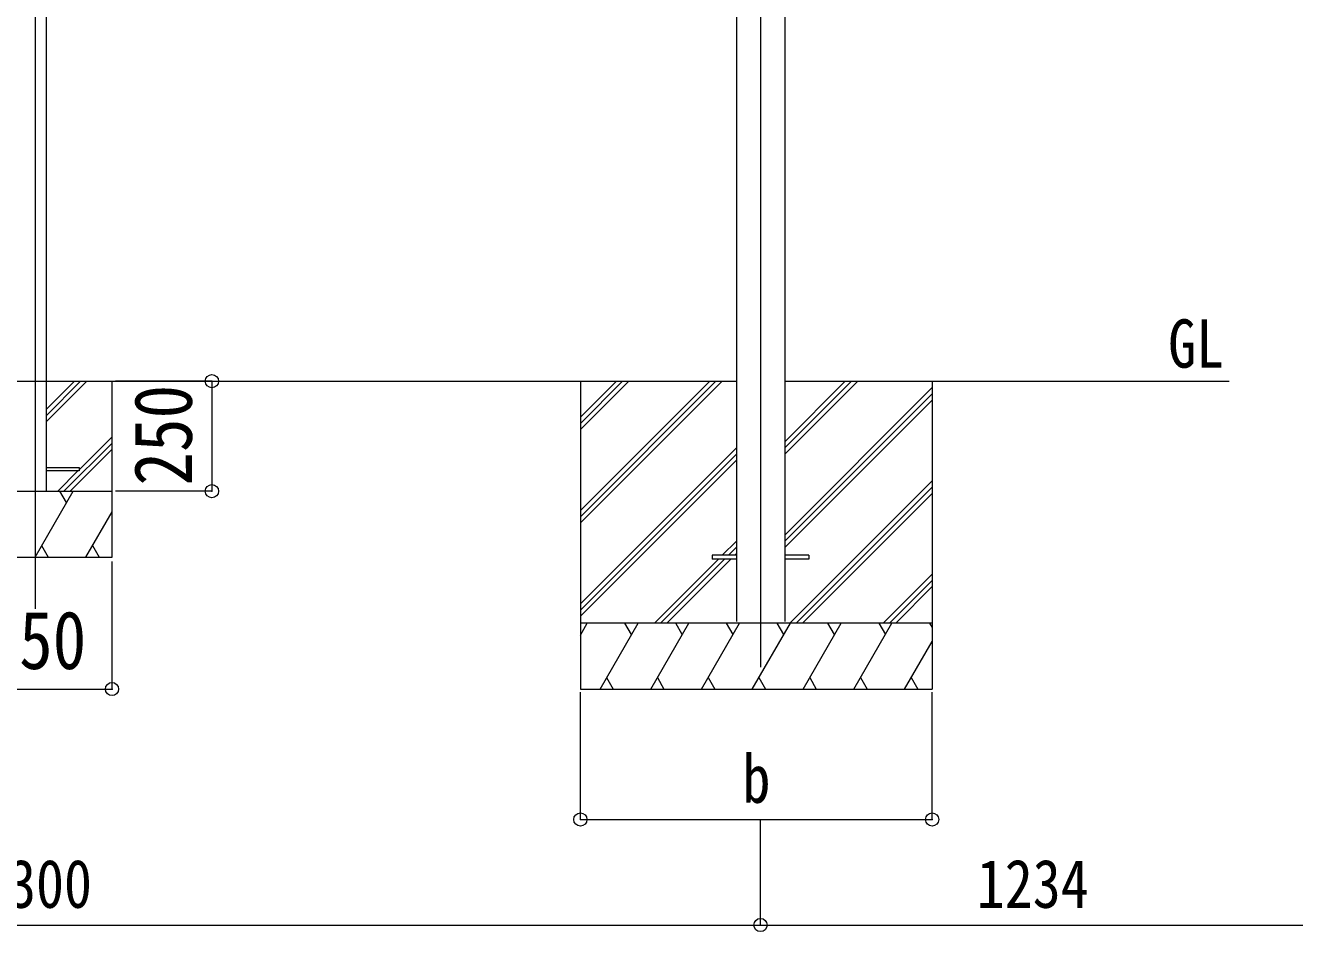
# Model space of a CAD drawing. Units: millimetres at full size, sheet at 1:30. Extents: x -8385 to 8479, y -5853 to 5787.
# Drawn here: x 2636 to 5523, y -2597 to -537 of the extents above; entities that cross this region are included whole.
import ezdxf
from ezdxf.enums import TextEntityAlignment as Align

# ---------------------------------------------------------------- set-up
doc = ezdxf.new("R2010")
doc.units = ezdxf.units.MM
doc.header["$LTSCALE"] = 30
doc.header["$PDMODE"] = 32
doc.header["$PDSIZE"] = 30
for name, color, linetype, lineweight in [('0-0_0', 7, 'Continuous', 9), ('0-1_本体', 4, 'Continuous', 9), ('0-2_部品', 7, 'Continuous', 9), ('0-8_PARTS2', 2, 'Continuous', 9), ('0-A_寸法', 4, 'Continuous', 9), ('1-0_FRAME', 7, 'Continuous', 9), ('1-1_GLASS', 7, 'Continuous', 9), ('1-8', 2, 'Continuous', 9), ('1-A', 6, 'Continuous', 9)]:
    doc.layers.add(name, color=color, linetype=linetype, lineweight=lineweight)
doc.styles.add('ＭＳ ゴシック', font='')
doc.styles.get('ＭＳ ゴシック').set_extended_font_data('MS Gothic')

msp = doc.modelspace()

# ---------------------------------------------------------------- linework, layer by layer
at = {"layer": '0-0_0'}
for p, q in [((1063.13, -1345.53), (4253.13, -1345.53)), ((3898.33, -1345.53), (3898.33, -2045.53)), ((3898.33, -1639.71), (4192.51, -1345.53)), ((3898.33, -1653.85), (4206.65, -1345.53)), ((3898.33, -1667.99), (4220.8, -1345.53)), ((3898.33, -1455.86), (4008.66, -1345.53)), ((3898.33, -1441.72), (3994.52, -1345.53)), ((3898.33, -1427.58), (3980.38, -1345.53)), ((4363.13, -1345.53), (5374.33, -1345.53)), ((4363.13, -1511.56), (4529.16, -1345.53)), ((4363.13, -1497.42), (4515.02, -1345.53)), ((4363.13, -1483.28), (4500.88, -1345.53)), ((4698.33, -1345.53), (4698.33, -2045.53)), ((4363.13, -1695.41), (4698.33, -1360.21)), ((4363.13, -1709.55), (4698.33, -1374.35)), ((4363.13, -1723.69), (4698.33, -1388.5)), ((3898.33, -1851.84), (4253.13, -1497.04)), ((3898.33, -1865.98), (4253.13, -1511.19)), ((3898.33, -1880.13), (4253.13, -1525.33)), ((4375.14, -1895.53), (4698.33, -1572.34)), ((4389.28, -1895.53), (4698.33, -1586.48)), ((4403.43, -1895.53), (4698.33, -1600.63)), ((4221.27, -1741.03), (4253.13, -1709.17)), ((4235.42, -1741.03), (4253.13, -1723.32)), ((4066.77, -1895.53), (4212.27, -1750.03)), ((4080.92, -1895.53), (4226.42, -1750.03)), ((4095.06, -1895.53), (4240.56, -1750.03)), ((4249.56, -1741.03), (4253.13, -1737.46)), ((4587.27, -1895.53), (4698.33, -1784.47)), ((4601.42, -1895.53), (4698.33, -1798.62)), ((4615.56, -1895.53), (4698.33, -1812.76)), ((4698.33, -1895.53), (3898.33, -1895.53)), ((3898.33, -1923.03), (3914.21, -1895.53)), ((3943.08, -2045.53), (4029.68, -1895.53)), ((4014.68, -1921.51), (3999.68, -1895.53)), ((4058.55, -2045.53), (4145.15, -1895.53)), ((4130.15, -1921.51), (4115.15, -1895.53)), ((4174.02, -2045.53), (4260.62, -1895.53)), ((4245.62, -1921.51), (4230.62, -1895.53)), ((4289.49, -2045.53), (4376.09, -1895.53)), ((4361.09, -1921.51), (4346.09, -1895.53)), ((4404.96, -2045.53), (4491.56, -1895.53)), ((4476.56, -1921.51), (4461.56, -1895.53)), ((4520.43, -2045.53), (4607.03, -1895.53)), ((4577.03, -1895.53), (4592.03, -1921.51)), ((4692.5, -1895.53), (4698.33, -1905.63)), ((4635.9, -2045.53), (4698.33, -1937.39)), ((3958.08, -2019.55), (3973.07, -2045.53)), ((4073.55, -2019.55), (4088.55, -2045.53)), ((4189.02, -2019.55), (4204.02, -2045.53)), ((4304.49, -2019.55), (4319.49, -2045.53)), ((4419.96, -2019.55), (4434.96, -2045.53)), ((4535.43, -2019.55), (4550.43, -2045.53)), ((4650.9, -2019.55), (4665.9, -2045.53)), ((3898.33, -2045.53), (4698.33, -2045.53))]:
    msp.add_line(p, q, dxfattribs=at)
at = {"layer": '0-1_本体'}
for p, q in [((4253.13, 987.92), (4253.13, -1892.08)), ((4363.13, 987.92), (4363.13, -1892.08))]:
    msp.add_line(p, q, dxfattribs=at)
at = {"layer": '0-2_部品', "color": 4}
for p, q in [((4198.33, -1741.03), (4198.33, -1750.03)), ((4253.13, -1741.03), (4198.33, -1741.03)), ((4253.13, -1750.03), (4198.33, -1750.03)), ((4417.93, -1741.03), (4363.13, -1741.03))]:
    msp.add_line(p, q, dxfattribs=at)
msp.add_lwpolyline([(4417.93, -1741.03), (4417.93, -1750.03), (4363.13, -1750.03)], dxfattribs=at)
at = {"layer": '0-8_PARTS2'}
msp.add_line((4308.13, 954.47), (4308.13, -1995.53), dxfattribs=at)
at = {"layer": '0-A_寸法', "color": 6}
for p, q in [((3898.33, -2341.92), (3898.33, -2052.95)), ((4698.33, -2341.92), (4698.33, -2052.95)), ((3898.33, -2341.92), (4698.33, -2341.92)), ((4308.13, -2581.9), (4308.13, -2341.92)), ((1008.13, -2581.9), (4308.13, -2581.9)), ((4308.13, -2581.9), (5542.13, -2581.9))]:
    msp.add_line(p, q, dxfattribs=at)
for p in [(3898.33, -2341.92), (4698.33, -2341.92), (4308.13, -2581.9)]:
    msp.add_point(p, dxfattribs=at)
at = {"layer": '1-0_FRAME'}
for p, q in [((2683.13, -1438.3), (2775.9, -1345.53)), ((2683.13, -1424.16), (2761.75, -1345.53)), ((2683.13, -1410.01), (2747.61, -1345.53)), ((2833.13, -1745.53), (2833.13, -1345.53)), ((2758.13, -1547.15), (2833.13, -1472.15)), ((2723.88, -1595.53), (2833.13, -1486.29)), ((2738.03, -1595.53), (2833.13, -1500.43)), ((2709.74, -1595.53), (2755.74, -1549.53)), ((2483.13, -1595.53), (2833.13, -1595.53)), ((2658.13, -1745.53), (2744.74, -1595.53)), ((2729.74, -1621.52), (2714.74, -1595.53)), ((2773.6, -1745.53), (2833.13, -1642.43)), ((2673.13, -1719.55), (2688.13, -1745.53)), ((2788.6, -1719.55), (2803.6, -1745.53)), ((2483.13, -1745.53), (2833.13, -1745.53))]:
    msp.add_line(p, q, dxfattribs=at)
at = {"layer": '1-1_GLASS', "color": 4}
for p, q in [((2683.13, 957.82), (2683.13, -1595.53)), ((2683.13, -1541.53), (2758.13, -1541.53))]:
    msp.add_line(p, q, dxfattribs=at)
msp.add_lwpolyline([(2758.13, -1541.53), (2758.13, -1549.53), (2683.13, -1549.53)], dxfattribs=at)
at = {"layer": '1-8'}
msp.add_line((2658.13, 973.6), (2658.13, -1863.14), dxfattribs=at)
at = {"layer": '1-A'}
for p, q in [((3060.4, -1345.53), (2840.9, -1345.53)), ((3060.4, -1345.53), (3060.4, -1595.53)), ((3060.4, -1595.53), (2840.9, -1595.53)), ((2833.13, -2045.53), (2833.13, -1755.36)), ((2483.13, -2045.53), (2833.13, -2045.53))]:
    msp.add_line(p, q, dxfattribs=at)
for p in [(3060.4, -1345.53), (3060.4, -1595.53), (2833.13, -2045.53)]:
    msp.add_point(p, dxfattribs=at)

# ---------------------------------------------------------------- texts
at = {"layer": '0-0_0', "style": 'ＭＳ ゴシック', "width": 0.85}
msp.add_text('GL', height=110, dxfattribs=at).set_placement((5235.29, -1347.97), align=Align.BOTTOM_LEFT)
at = {"layer": '0-A_寸法', "color": 7, "style": 'ＭＳ ゴシック', "width": 0.85}
for s, p in [('b', (4267.08, -2336.92)), ('3300', (2533.13, -2575.9)), ('1234', (4800.13, -2575.9))]:
    msp.add_text(s, height=110, dxfattribs=at).set_placement(p, align=Align.BOTTOM_LEFT)
at = {"layer": '1-A', "color": 7, "style": 'ＭＳ ゴシック', "width": 0.85}
msp.add_text('250', height=132, rotation=90, dxfattribs=at).set_placement((3054.4, -1583.03), align=Align.BOTTOM_LEFT)
msp.add_text('350', height=132, dxfattribs=at).set_placement((2545.63, -2039.53), align=Align.BOTTOM_LEFT)

doc.saveas('drawing.dxf')
